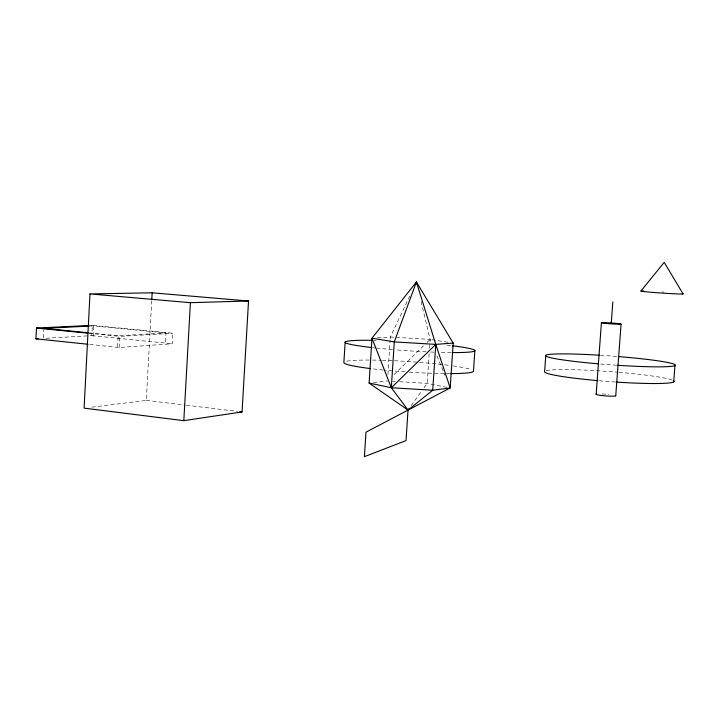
<?xml version="1.0" encoding="UTF-8"?>
<svg xmlns="http://www.w3.org/2000/svg" width="719" height="719" viewBox="0 0 719 719"><rect width="100%" height="100%" fill="white"/><g stroke="black" fill="none" stroke-linecap="round" stroke-linejoin="round"><path stroke-width="0.54" stroke-dasharray="3.6 2.7" d="M43.266 338.02L43.697 329.392M46.007 338.254L91.825 335.638L92.356 325.374L172.866 333.23L172.29 343.763L119.147 347.493L89.201 344.374M93.146 336.204L93.686 325.905L165.927 332.969L165.352 343.52M117.619 346.828L118.204 335.773L165.927 332.969M119.147 347.493L119.74 336.393L172.866 333.23M91.879 407.161L146.325 400.402L151.727 300.65M387.918 374.383L390.111 340.312M390.183 339.215L390.327 337.022L409.776 296.003M429.153 353.703L427.194 383.38L423.994 387.838M429.522 348.203L430.106 339.413L421.064 301.495M411.214 405.642L421.442 391.397M393.922 374.707L426.079 343.331M426.888 342.55L430.106 339.413L448.791 342.379M373.44 382.571L387.487 380.98M377.367 337.84L390.327 337.022L430.106 339.413L431.382 342.514M90.351 326.067L93.686 325.905M90.127 325.482L92.356 325.374M393.005 381.313L395.207 381.447M399.62 381.717L427.194 383.38L449.078 387.748M89.309 332.879L118.204 335.773M88.653 333.274L119.74 336.393M91.825 335.638L172.29 343.763M146.325 400.402L185.286 405.094M186.392 405.228L237.603 411.403M436.936 355.941L445.052 375.57M602.082 393.958A9.832 0.863 4.4 0 1 608.741 394.434M661.857 291.923A21.139 0.566 3.8 0 1 664.032 292.067M449.761 373.61A64.989 5.258 3.8 0 1 445.429 373.592M444.306 373.574A64.989 5.258 3.8 0 1 408.464 372.083M405.174 371.867A64.989 5.258 3.8 0 1 384.413 370.123M383.326 370.015A64.989 5.258 3.8 0 1 371.633 368.721M346.702 361.208A64.989 5.258 3.8 0 1 371.417 360.066M372.55 360.084A64.989 5.258 3.8 0 1 381.358 360.255M382.427 360.291A64.989 5.258 3.8 0 1 392.358 360.659M394.461 360.758A64.989 5.258 3.8 0 1 450.13 365.504M453.204 365.926A64.989 5.258 3.8 0 1 470.648 369.35M451.173 352.562A65.043 4.476 3.7 0 1 440.396 352.355M433.979 352.148A65.043 4.476 3.7 0 1 430.654 352.013M426.241 351.816A65.043 4.476 3.7 0 1 395.612 349.865M392.43 349.596A65.043 4.476 3.7 0 1 377.349 348.176M376.352 348.077A65.043 4.476 3.7 0 1 372.972 347.699M373.808 340.357A65.043 4.476 3.7 0 1 376.118 340.402M447.056 345.147A65.043 4.476 3.7 0 1 451.46 345.659M616.767 365.225A65.078 4.404 4.2 0 1 600.284 363.994M600.482 355.276A65.078 4.404 4.2 0 1 617.882 356.525M615.518 382.023A65.034 5.006 4.3 0 1 599.044 380.755M546.116 370.689A65.034 5.006 4.3 0 1 617.792 372.217M618.861 372.307A65.034 5.006 4.3 0 1 671.914 379.956"/><path stroke-width="1.08" d="M88.086 344.257L35.95 338.829L36.48 328.035L89.003 325.527M89.983 293.927L84.096 408.131L183.821 420.66L242.051 411.942L248.531 301L152.158 292.804L89.983 293.927L190.409 302.69L248.531 301M151.79 299.526L152.158 292.804M183.821 420.66L190.409 302.69M345.156 342.046L343.889 362.367A64.989 5.258 3.8 0 0 370.537 368.586M415.465 283.996L416.409 281.992L435.777 344.392L450.175 387.963L432.721 390.237L408.024 410.091L369.108 383.056L371.975 338.182L416.409 281.992L453.195 343.071L450.175 387.963L365.98 432.164L364.416 456.664L406.019 440.594L408.024 410.091L409.3 408.311M474.882 350.459L473.488 370.896A64.989 5.258 3.8 0 1 450.804 373.61M545.739 356.004L544.589 372.118A65.034 5.006 4.3 0 0 597.902 380.648M596.159 394.264L601.417 322.741M611.24 323.424L612.822 301.926M615.743 395.818L621.081 324.116A9.859 0.458 3.9 0 0 606.512 322.696A9.859 0.458 3.9 0 0 606.153 323.469A9.859 0.458 3.9 0 0 621.081 324.116M673.703 381.915L674.961 365.549M640.872 291.105L664.194 262.336L683.05 293.873M453.195 343.071L435.777 344.392L394.291 341.893L371.975 338.182L391.325 387.73L408.024 410.091M35.95 338.829L38.188 338.703M89.246 326.12L43.751 328.313L88.203 332.762M36.48 328.035L87.547 333.158M239.822 411.672L242.051 411.942M369.108 383.056L391.325 387.73L432.721 390.237L435.777 344.392L391.325 387.73L394.291 341.893L416.409 281.992L416.93 284.158M615.473 395.576A9.832 0.863 4.4 0 1 605.659 395.89A9.832 0.863 4.4 0 1 596.572 394.075M682.25 293.676A21.139 0.566 3.8 0 1 659.287 292.885A21.139 0.566 3.8 0 1 643.766 291.015M452.512 345.794A65.043 4.476 3.7 0 1 452.215 352.571M371.876 347.574A65.043 4.476 3.7 0 1 371.561 340.312M618.951 356.615A65.078 4.404 4.2 0 1 675.339 365.144A65.078 4.404 4.2 0 1 617.855 365.297M597.983 363.796A65.078 4.404 4.2 0 1 545.532 355.59A65.078 4.404 4.2 0 1 599.403 355.213M673.308 380.567A65.034 5.006 4.3 0 1 616.605 382.095"/></g></svg>
